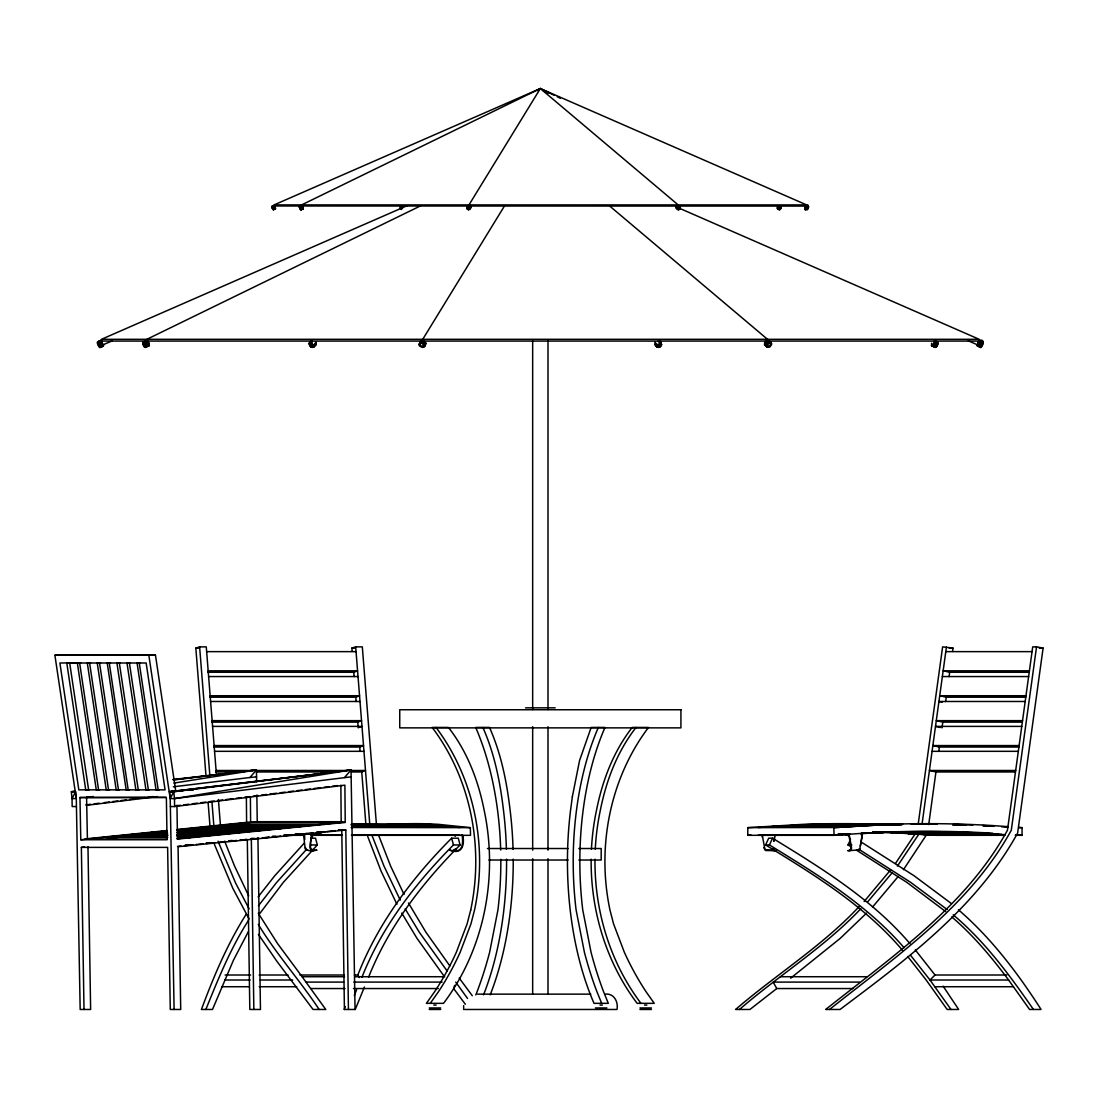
<?xml version="1.0" encoding="UTF-8"?>
<svg xmlns="http://www.w3.org/2000/svg" width="1098" height="1098" viewBox="0 0 1098 1098"><rect width="100%" height="100%" fill="white"/><g stroke="black" fill="none" stroke-linecap="round" stroke-linejoin="round"><path stroke-width="1.5" d="M863.303 833.245L834.082 835.331L747.765 835.317L747.807 827.645L802.803 824.351A1464.705 1268.478 90 0 1 881.035 824.351L897.286 825.12M313.685 850.181L310.734 848.699C309.842 842.001 310.61 832.545 318.571 834.041M315.538 341.766L316.183 343.18L313.603 347.119L310.954 347.119L309.169 343.262L311.681 340.737L309.114 344.676L310.871 343.18L310.926 341.766L309.169 343.262L311.681 340.737M316.183 343.18L316.128 344.594L313.603 347.119L316.128 344.594L314.426 344.676M400.207 207.193L400.578 208.908L401.648 208.002L401.744 205.669L400.207 207.193L401.278 206.287L400.578 208.908M402.637 206.081L400.784 208.057L401.086 207.124M320.932 832.257L320.781 835.317L305.601 833.451M807.936 208.908C810.118 197.777 799.811 214.577 808.169 208.057C799.522 202.622 811.944 213.012 805.369 208.222M807.03 209.54C801.032 210.83 812.781 207.522 806.165 205.669L808.718 206.575L806.508 205.436L808.361 208.057M807.346 208.977L808.306 206.987M808.238 206.575L805.74 206.287L808.348 207.522L806.248 206.081L274.5 205.985M977.7 344.058L977.769 344.95L968.354 340.819M980.638 346.09C980.734 350.591 986.869 338.376 979.649 340.353L977.096 345.623L980.747 347.49L977.096 345.623L980.638 346.09L983.053 341.849L979.087 340.737L982.504 342.219L978.387 341.766L981.79 343.262L977.7 343.18L981.104 344.676L977.234 344.594C982.381 352.417 984.467 336.51 981.036 346.199M918.299 823.445L942.619 646.873L953.009 648.081L952.542 651.43M922.114 823.596L946.449 646.873M928.702 824.584L935.949 771.963L1015.444 771.963M938.79 751.361L939.38 747.038L1018.875 747.038M942.015 727.878L942.811 722.127L1022.307 722.127M945.653 701.512L946.243 697.203L1025.738 697.203M949.084 676.601L949.674 672.278L1029.169 672.278M1036.539 646.873L1032.71 646.873L1007.456 830.239C965.403 906.646 892.221 956.509 825.696 1009.474L840.025 1009.474C906.838 959.336 976.41 907.758 1017.626 833.066L1043.1 648.081L1036.539 646.873L1011.299 830.239C969.232 906.646 896.064 956.509 829.525 1009.474M773.692 841.15L774.2 837.939M774.076 841.164L775.161 835.221M860.338 845.954L861.875 836.374L861.203 833.904M419.052 344.676L420.218 341.766L422.62 340.353L424.144 340.737L425.9 343.18L424.734 346.09L422.332 347.49L419.601 346.09L419.052 344.676L420.218 341.766L419.971 343.18M423.718 345.554L422.771 343.139L420.918 343.139L420.163 344.676L421.261 346.199L423.114 346.199L423.526 343.784M424.734 346.09L425.338 341.766L424.432 343.262L424.981 344.676L425.9 343.18M466.801 208.057L468.97 205.436L470.946 207.151L468.791 209.759L467.144 208.908L467.501 206.287L467.364 207.151M468.036 207.151L468.132 208.977L470.795 208.002L468.791 209.759L470.068 206.616L469.628 208.593M145.471 346.199C144.565 339.076 141.944 347.476 145.595 345.554M142.781 342.219L142.905 344.676L144.565 347.119L149.163 345.623L149.026 343.18L147.365 340.737L142.781 342.219L146.459 340.353L144.305 342.219L143.399 341.849M146.103 347.119L145.965 344.676L144.305 342.219L147.365 340.737L145.252 343.262L148.312 341.766L145.965 344.676L149.026 343.18L146.281 346.09L149.342 344.594L145.471 347.49L149.163 345.623L144.565 347.119L148.532 346.007M299.274 207.193C301.168 202.197 306.479 210.198 300.468 209.54L299.274 207.193C302.705 203.157 304.613 210.487 300.083 208.593C298.162 206.3 304.544 205.628 300.001 206.987M301.319 207.151L301.236 205.669M301.401 209.54L303.364 208.002L300.468 209.54C302.472 210.212 301.14 206.424 299.768 206.342M777.768 207.151L777.96 208.222L778.976 206.218M777.713 208.867L779.347 205.669L781.323 207.193L779.566 209.759L777.343 208.634L777.411 207.151L779.086 208.908C780.047 211.063 774.845 206.987 780.115 209.54L777.233 208.002L779.196 209.54M780.156 208.977L780.253 207.124M931.639 343.18L931.516 345.623L936.1 347.119L937.761 344.676L937.267 341.849M937.198 344.676L937.267 343.139M401.292 209.54L401.648 208.002L402.362 208.634M469.271 208.222L470.068 206.616L469.519 207.522L467.94 207.124L468.97 205.436L470.246 208.908L470.617 206.287L470.054 207.193L469.889 205.669L467.542 206.575L468.091 205.669L468.407 206.342M762.506 835.235L762.355 837.211M762.204 834.851L764.949 849.523L776.451 850.717L765.512 850.525L763.728 847.587M454.668 985.318L453.639 988.543L465.374 1004.299M421.234 342.302L420.918 343.139L421.824 342.905M345.28 1006.55L344.196 1009.474L355.244 1009.474L364.426 987.02M655.328 341.766L654.779 343.18L655.931 346.09L656.906 347.119L659.871 347.119L661.614 344.676L659.486 340.737M205.848 1009.474C218.2 978.922 230.649 948.123 248.546 920.302M475.805 994.898L476.944 992.084A276.312 138.156 90 0 0 489.626 952.295L497.929 909.968A204.063 102.032 90 0 0 500.825 859.295M354.311 995.447L356.603 989.833M248.395 931.543L233.449 960.228L212.49 1009.474L201.428 1009.474C213.63 976.602 227.368 943.978 246.185 914.277M359.279 977.508L357.824 975.01C378.192 922.842 412.34 877.618 451.649 838.186L458.291 838.186L460.089 844.952C422.112 883.231 388.541 926.698 368.612 977.179M361.969 977.179C381.912 926.698 415.483 883.231 453.447 844.952L460.089 844.952M902.501 950.25C864.853 905.85 814.689 875.037 765.58 844.952L768.71 838.186L772.539 838.186C821.798 868.367 872.1 899.303 910.022 943.69M765.58 844.952L769.41 844.952L772.539 838.186M850.854 846.709L848.013 844.952L850.511 839.545M676.972 206.616L676.752 207.687L678.578 209.128L679.786 207.522L678.427 206.218L676.972 206.616L679.497 207.124L677.96 206.081L679.786 207.522L678.427 206.218L678.742 207.151M677.192 208.057L676.162 208.002L677.686 209.54L677.59 207.193L679.168 206.342L680.376 207.193L680.019 208.908L678.44 209.759L676.162 208.002L676.519 206.287L678.097 205.436L679.923 206.575L678.097 205.436L679.168 206.342L677.246 205.669L678.317 206.575L676.519 206.287L677.59 207.193L676.121 207.151C679.525 209.32 676.052 208.881 678.495 207.124L677.425 206.218L679.031 206.987M765.484 343.18L766.637 341.643M767.653 343.784L767.282 345.554L768.531 346.433L770.563 344.676L770.055 343.139L768.394 343.139L767.282 345.554M977.989 343.18L979.21 341.409L982.779 343.139L979.21 341.409M87.977 846.709L90.626 1009.474L80.168 1009.474L76.297 798.589L72.043 798.589L71.343 791.727L75.597 791.727L72.043 798.589L72.166 806.55L76.421 806.55M174.102 1009.474L170.217 798.589L173.786 791.727L351.031 769.973L355.052 1009.474M926.877 834.219L903.434 869.712M859.775 848.699L857.716 850.181M915.457 833.492L895.501 863.385M919.3 833.492L897.437 866.061M468.242 207.687L467.679 208.593L468.695 208.071M468.421 208.634L467.144 208.908L467.693 208.002L467.858 209.54L469.34 208.867M469.724 208.057L470.273 207.151M468.983 204.914L540.34 88.526L806.605 204.914L274.061 204.914L540.34 88.526L554.202 95.279M422.744 339.309L504.696 205.601M103.047 344.703L102.965 344.058C102.938 347.105 99.945 339.241 102.251 342.302M272.194 207.124L274.829 206.616M258.744 914.909L283.366 882.339L317.322 844.952L315.524 838.186L310.542 838.186M456.123 848.699L453.158 850.181M304.626 834L303.789 836.319L305.162 848.878L309.018 850.717L317.006 850.181L312.381 850.717M430.251 1003.339L438.212 992.084A276.312 239.295 90 0 0 460.158 952.295L470.96 923.843L474.556 909.968A204.063 176.723 -90 0 0 436.016 727.439M636.044 727.439C617.213 751.567 606.165 780.733 600.277 810.544A215.565 186.687 90 0 0 595.267 849.372M312.381 341.656L311.873 343.18L313.026 344.703L314.687 344.703L315.195 343.18A1.921 1.523 49.8 0 1 313.904 344.95M258.167 896.86L274.774 875.737L304.283 843.099M258.455 905.726L276.737 882.339L306.095 849.852M400.784 208.057L401.868 206.616M890.519 869.987L864.14 901.513M892.303 872.608L867.969 901.513M898.288 876.396L872.498 907.126M173.347 786.799L249.96 777.508L256.424 769.973L172.866 779.525M344.566 777.508L351.031 769.973L169.531 791.727L170.217 798.589L174.472 798.589L351.182 776.835M932.024 344.058C932.531 346.543 935.537 342.219 933.822 341.409M936.155 346.199L936.745 345.554L933.094 344.703M274.02 206.287L272.235 208.057L272.647 208.908L274.418 205.669L271.879 206.575L273.086 209.54L275.488 208.867L275.09 207.151M301.511 208.908L303.172 207.151L301.319 208.057L302.732 206.287L300.879 207.193L302.17 205.669L300.317 206.575L301.621 205.436L299.383 206.575L301.127 206.287M859.418 906.262C822.635 945.845 776.286 974.393 735.591 1009.474L749.92 1009.474L776.766 988.543L852.871 988.543M860.901 908.636C824.639 947.149 779.223 975.051 739.434 1009.474M866.514 913.165L840.231 938.365L790.629 978.208M1006.797 975.01L935.043 975.01L929.992 980.006L951.005 1009.474M272.235 208.057L274.308 207.151L274.72 208.002L273.086 209.54L275.488 208.867L273.416 209.759L275.145 208.634L274.308 206.616M537.732 90.722L540.34 88.526L678.166 204.914M274.486 207.151L272.675 208.593L274.747 207.687M806.646 205.669L808.636 207.193L806.248 206.081L808.101 207.124L805.507 207.151M272.235 207.522L274.253 206.218M146.459 341.656L148.45 343.18M456.054 849.921L453.2 850.717M301.607 204.914L540.34 88.526M299.699 207.522L301.552 206.616L299.768 207.124M302.554 206.616L300.344 207.124L302.197 206.218L300.44 208.977L302.636 208.222M146.844 339.309L420.452 205.916M272.647 208.908L274.72 208.002M273.484 208.908L275.557 208.002M407.111 205.71L101.455 339.309L979.21 339.309L679.84 208.442M100.44 341.231L98.161 342.219C96.24 341.766 98.587 346.831 99.918 347.49L103.336 346.007L103.445 344.594M101.167 345.582L112.325 340.819M932.147 346.007L933.986 344.594L934.837 340.737L937.898 342.219L935.016 341.766L938.076 343.262L934.714 343.18L937.761 344.676L933.986 344.594L937.047 346.09L933.053 345.623L936.1 347.119L931.516 345.623L935.194 347.49L932.408 345.431M207.797 672.278L353.803 672.278L357.564 670.809L208.167 670.809M209.773 697.203L355.793 697.203L359.554 695.734L210.143 695.734M211.763 722.127L357.77 722.127L361.53 720.645L212.12 720.645M359.485 727.384L361.983 726.396L212.587 726.396M213.739 747.038L359.746 747.038L363.52 745.569L214.11 745.569M351.538 771.963L361.736 771.963L365.497 770.48L350.221 770.48M205.957 775.366L195.828 648.081L199.616 646.873L206.259 646.873L216.361 773.898M352.142 651.43L351.882 648.081L355.67 646.873L362.313 646.873L376.477 825.133M400.674 206.575L401.429 206.342M274.418 205.669L272.016 206.342L274.088 205.436L271.879 206.575L274.555 206.218L272.277 206.987L272.757 207.522M101.579 340.737L97.612 341.849L101.03 340.353L102.292 341.766M300.083 208.593L302.293 208.071M849.728 850.717L851.293 849.921L851.526 847.587L849.427 835.866L847.025 834.041M849.701 850.181L851.225 848.699L849.07 836.058L845.076 834.041M174.472 798.589L351.031 769.973L169.531 791.727L173.786 791.727L174.472 798.589L174.609 806.55L170.355 806.55M173.937 783.08L256.424 769.973L256.644 781.817M101.208 345.925L103.583 345.623L99.918 347.49L103.336 346.007L100.165 347.119L100.028 346.09M175.419 805.918L180.484 805.287M183.86 804.861L188.925 804.23M192.301 803.805L197.366 803.16M200.742 802.748L205.806 802.103M209.183 801.677L214.247 801.046M217.624 800.62L222.688 799.989M226.064 799.564L232.817 798.726M236.194 798.301L241.258 797.656M244.634 797.244L249.699 796.599M253.075 796.174L258.14 795.542M261.516 795.117L266.581 794.485M269.957 794.06L276.71 793.209M280.086 792.797L285.151 792.152M288.527 791.727L293.591 791.095M296.968 790.67L302.032 790.038M305.409 789.613L310.473 788.982M313.85 788.556L320.602 787.705M323.979 787.28L329.043 786.648M332.419 786.223L337.484 785.592M174.609 806.55L344.896 785.166L345.225 822.375L177.492 839.078L176.943 805.177M85.685 804.889L90.763 804.271M94.14 803.86L99.204 803.228M104.283 802.611L109.347 801.979M112.737 801.567L117.802 800.95M121.178 800.538L126.256 799.907M129.633 799.495L134.711 798.877M138.087 798.452L144.854 797.628M148.23 797.217L153.295 796.585M86.55 805.314L157.453 796.585M173.621 779.937L256.424 769.973L173.223 779.758M86.509 797.34L93.316 796.517M143.632 346.09L147.626 345.623M315.208 834.041L311.352 835.866L309.979 847.587L310.789 849.921L313.644 850.717M274.857 206.287L272.359 206.575L272.784 207.193M86.962 838.735L166.786 830.555M176.97 829.498L246.597 822.375L345.225 822.375M166.073 797.326L79.962 797.519L80.785 839.75L167.308 830.898M176.792 829.923L257.234 821.702L342.686 821.702M249.96 777.508L256.575 776.835M84.011 1009.474L81.362 847.381L84.67 847.052M240.078 840.148L246.707 839.49M251.675 838.996L254.997 838.666L251.634 838.378M262.683 837.898L269.312 837.239M272.62 836.909L275.941 836.58L272.565 836.292M176.915 838.748L341.19 822.375L340.86 785.166M177.505 846.393L181.005 846.036M184.395 845.707L192.85 844.856M196.24 844.527L203.171 843.827M206.397 843.511L214.851 842.66M218.241 842.331L225.763 841.576M228.398 841.315L236.852 840.464M240.242 840.135L247.009 839.462M250.399 839.119L258.853 838.282M262.244 837.939L269.01 837.266M272.386 836.923L280.855 836.086M283.627 835.811L291.903 834.974M294.388 834.727L302.856 833.89M306.218 833.547L313.012 832.874M316.389 832.545L324.857 831.694M327.108 831.474L335.261 830.664M338.39 830.349L341.78 830.006L344.415 1009.474M348.437 1009.474L345.801 830.006L178.068 846.709L180.717 1009.474L170.272 1009.474L167.623 847.381L81.362 847.381M179.001 838.337L197.613 836.69L177.176 836.69M201.538 836.1L218.557 834.604L177.423 834.604M267.775 829.512L281.39 828.331L192.356 828.331M222.702 833.986L239.501 832.517L176.915 832.517M298.972 826.533L302.321 826.245L212.751 826.245M183.188 790.574L169.531 791.727L183.064 790.601M190.023 790.011L193.44 789.723M189.844 790.038L193.234 789.75M758.279 827.508L806.646 824.653A1464.444 1268.245 90 0 1 884.864 824.653A1462.193 1266.296 -90 0 1 901.28 824.186M849.797 834.247L836.896 835.18L758.224 835.18M747.765 835.317L751.018 835.084M384.918 825.078L392.645 824.584L351.868 824.584M845.117 834.576L850.126 834.26M774.872 826.355L873.143 825.394M854.875 826.272L866.487 825.641M861.903 833.574L866.885 833.3L861.752 833.3M871.99 825.271L836.607 827.521L747.807 827.645M875.243 825.12L894.609 825.106M861.106 833.464L889.16 832.01A1454.836 1259.928 -90 0 1 992.853 833.231M791.466 825.504L883.121 825.037L879.8 825.147M899.729 824.433L808.073 824.914L901.691 825.078M883.478 832.696L861.655 833.162M900.086 832.092L873.116 832.572M75.597 791.727L76.297 798.589L54.9 655.231L155.449 655.039L175.831 791.644M54.9 655.231L155.449 655.039M70.107 662.904L59.896 663L78.823 789.846L165.084 789.846L146.158 663L69.682 663L88.609 789.846M80.662 662.904L77.354 663L96.281 789.846L99.589 789.75M90.612 662.904L87.305 663L106.232 789.846L109.539 789.75M100.563 662.904L97.255 663L116.196 789.846L119.504 789.75M110.527 662.904L107.22 663L126.146 789.846L129.454 789.75M120.245 662.904L116.937 663L135.864 789.846L139.172 789.75M130.319 662.904L127.011 663L145.938 789.846L149.246 789.75M140.393 662.904L137.085 663L156.012 789.846L159.32 789.75M89.034 789.75L85.726 789.846L66.8 663L76.627 663M394.594 824.461L402.28 824.269M824.667 824.378L902.693 824.159M903.407 832.037L916.679 831.817M404.215 824.227L411.874 824.145M102.183 341.08L145.814 341.08M147.503 341.08L421.412 341.08M422.936 341.08L767.145 341.08M768.847 341.08L978.496 341.08M195.828 648.081L199.15 648.081M351.882 648.081L355.203 648.081M949.166 648.081L953.009 648.081M1039.271 648.081L1043.1 648.081M206.644 651.636L356.04 651.636M945.79 651.636L1032.051 651.636M1029.416 670.809L943.155 670.809L949.674 672.278M208.62 676.56L358.03 676.56M942.359 676.56L1028.62 676.56M1025.985 695.734L939.723 695.734L946.243 697.203M210.596 701.485L360.007 701.485M1025.189 701.485L938.927 701.485L942.194 702.212M525.517 707.839L555.163 707.839M1022.554 720.645L936.292 720.645L942.811 722.127M1021.758 726.396L935.496 726.396L940.382 727.507M1019.122 745.569L932.861 745.569L939.38 747.038M214.563 751.32L363.973 751.32M932.065 751.32L1018.326 751.32M216.086 770.48L251.744 770.48M256.836 770.48L345.115 770.48M1015.691 770.48L929.43 770.48L935.949 771.963M215.716 771.963L241.189 771.963M256.465 771.963L336.262 771.963M79.962 797.519L166.223 797.519L166.388 798.589L167.047 839.75L80.785 839.75M233.16 824.159L323.265 824.159M351.538 824.227L421.508 824.378M351.319 824.269L431.089 824.914L351.236 824.914M317.24 824.763L227.286 824.763L230.704 825.051M351.456 825.023L440.682 825.504L352.334 825.504M952.79 825.078L966.418 825.078L953.023 824.584M352.554 825.641L450.276 826.355L351.731 826.355M983.273 825.902L993.319 826.272M771.551 826.547L853.215 826.355M351.95 826.547L452.184 826.547M206.877 826.849L296.295 826.849M351.127 827.508L470.315 827.659L470.534 835.331L351.415 835.317M1018.67 827.645L1022.032 827.645L1022.087 835.304L1015.307 835.304M275.351 828.935L186.482 828.935L193.234 829.512M338.362 830.006L345.801 830.006M177.053 830.417L260.446 830.417M177.972 831.021L254.42 831.021M317.048 831.79L323.841 831.79M878.963 831.804L933.286 831.886M872.622 832.037L949.88 832.119M872.718 832.092L966.487 832.737M151.551 832.517L166.772 832.517M167.623 833.108L145.677 833.108L155.875 834M177.752 833.108L233.476 833.108M313.946 834.013L319.065 834.013M838.199 834.013L848.452 834.013M295.197 834.219L305.436 834.219M312.257 834.219L319.34 834.219M838.199 834.219L848.452 834.219M294.991 834.453L305.23 834.453M312.052 834.453L318.873 834.453M922.993 834.453L1001.65 834.453M131.142 834.604L167.143 834.604M168.049 835.194L125.268 835.194L135.411 836.086M176.6 835.194L212.532 835.194M284.121 835.166L304.599 835.166L304.75 839.558M311.42 835.166L342.356 835.18M352.362 835.166L460.062 835.18M1004.78 835.166L932.957 835.18L895.817 832.847M283.709 835.317L304.132 835.317M310.94 835.317L341.574 835.304M1003.462 835.304L935.77 835.317L906.55 833.231M272.51 836.58L275.941 836.58M110.747 836.69L166.951 836.69M167.788 837.294L104.873 837.294L116.621 838.323M177.986 837.294L191.587 837.294M251.593 838.666L254.997 838.666M84.848 839.078L166.896 839.078M228.988 840.752L234.052 840.752L230.649 840.45M206.259 842.839L213.108 842.839M185.37 844.925L192.164 844.925M310.679 844.952L317.322 844.952M848.013 844.952L851.842 844.952M487.43 848.521L568.091 848.521M578.838 848.521L601.182 848.521L601.182 860.022L578.838 860.022M850.991 850.181L847.78 850.717L859.542 849.921L862.246 836.319L861.299 833.382M488.885 860.022L568.091 860.022M225.104 975.01L250.632 975.01M259.128 975.01L288.06 975.01M299.974 975.01L344.209 975.01M354.421 975.01L357.824 975.01M258.263 913.207L277.657 943.704L302.101 976.726L344.539 976.726M354.723 976.726L444.717 976.726M780.458 976.726L866.72 976.726M224.61 980.006L250.138 980.006M260.35 980.006L292.672 980.006M958.417 909.762C991.274 938.117 1017.764 973.075 1041.069 1009.474L1029.595 1009.474L1008.595 980.006L929.992 980.006L910.516 955.233M306.301 982.092L343.647 982.092M353.831 982.092L442.123 982.092M859.446 982.092L773.184 982.092L776.766 988.543M221.782 986.731L248.999 986.731M259.21 986.731L296.652 986.731M934.906 986.731L1013.495 986.731M311.022 988.543L344.978 988.543M353.46 988.543L438.363 988.543M477.479 994.143L590.779 994.143M433.792 1005.082L436.153 1005.082M599.988 1005.082L602.349 1005.082M644.526 1005.082L646.887 1005.082M429.236 1007.95L440.71 1007.95M595.432 1007.95L606.906 1007.95M639.969 1007.95L651.443 1007.95M429.236 1009.474L440.71 1009.474M639.969 1009.474L651.443 1009.474M841.274 824.131L854.642 824.227M857.963 824.269L871.304 824.461M807.812 207.193L805.328 207.151L807.401 208.593L805.273 208.071M807.387 208.057L805.04 208.002L807.442 209.128L805.575 208.071M779.278 207.151L781.323 207.193L779.47 206.287L780.829 206.342M879.525 832.421L981.626 833.3L891.151 832.86M880.678 832.01L892.592 832.696M1008.389 826.67L993.031 825.586A1462.495 1266.557 -90 0 0 888.804 824.351L833.794 827.659L834.082 835.331M1018.628 827.398L1022.032 827.645M1005.15 834.7L988.996 833.533A1454.521 1259.653 -90 0 0 885.345 832.311M1015.581 834.851L1022.087 835.304M993.992 826.231L989.188 825.888A1462.193 1266.296 -90 0 0 982.696 825.518M1001.609 826.78L1008.376 827.274M312.381 833.904L318.557 834.576M605.41 994.143C614.098 993.141 618.435 1001.98 617.007 1009.474L463.658 1009.474L463.658 1005.644M778.262 208.634L780.692 208.908L778.839 208.002L781.131 208.057L778.921 207.151L780.898 207.522M470.315 827.659L438.569 824.351A1462.495 731.254 -90 0 0 383.394 825.106M459.842 827.521L431.926 824.653A1462.193 731.09 -90 0 0 380.1 825.12M313.808 833.945L318.983 834.604M807.112 208.908L804.958 208.634L807.51 209.54M778.647 207.687L780.774 208.057M774.529 850.181L772.978 848.699M774.502 850.717L772.923 849.921M657.935 341.409L659.445 342.302L659.253 344.058L656.645 344.703L655.89 343.18L656.041 344.058M302.87 208.867L301.758 208.002M543.469 91.052L548.149 93.11M979.553 342.796L981.832 343.784M977.893 345.623L981.296 347.119M306.507 849.523L307.591 850.017M557.276 96.775L560.364 98.285M860.654 841.699L914.044 875.737L951.046 903.297M858.938 849.33L910.654 882.339L947.176 909.528M856.536 850.209L906.811 882.339L945.749 911.642M769.41 844.952C817.543 874.502 866.789 904.574 904.107 947.739M808.348 207.522L806.248 206.081M98.395 343.139L99.493 346.433M679.305 206.287L680.376 207.193L678.852 205.669L679.346 207.151M680.019 208.908L678.948 208.002L679.291 209.54M609.527 205.902L767.516 339.309M423.691 341.656L424.789 343.18M402.554 208.071L401.854 207.151M953.201 914.812C985.112 941.59 1009.844 975.463 1033.424 1009.474M951.788 916.94C973.363 935.386 991.686 957.278 1008.595 980.006M771.51 343.262L767.735 340.353L765.141 341.766L764.537 344.594L767.063 347.119L769.725 347.119L771.565 344.676L771.51 343.262L768.984 340.737L769.739 341.766M660.406 342.219L661.38 343.262L660.461 341.766M144.524 346.199L143.481 344.676A1.921 0.878 64 0 1 143.797 342.905M915.279 949.894L935.043 975.01M907.73 956.482L926.163 980.006L947.176 1009.474L958.65 1009.474L943.141 986.169M459.197 978.057L472.277 995.721M455.711 982.092L467.542 998.466M302.101 976.726L325.777 1009.474L313.081 1009.474L276.82 961.217L258.414 934.384M447.353 971.305L419.312 932.257L405.162 908.828M444.21 976.355L416.993 938.365L401.758 913.069M449.837 965.883L425.955 932.257L408.456 902.968M319.147 1009.474C299.919 980.377 276.435 954.299 258.305 924.434M462.244 834.851L462.944 835.866C464.825 846.627 460.968 854.711 449.837 850.181C461.64 853.393 463.411 846.544 462.299 836.058L461.75 835.235M249.109 908.828L235.617 883.08L218.049 841.233M249.122 918.999L232.845 888.378L214.398 844.293M144.95 343.784L145.403 344.676M404.037 894.417L390.614 866.061L378.604 835.249M400.262 900.099L383.971 866.061L371.961 835.249M396.913 904.244L381.061 871.085L367.734 836.539M248.711 895.844L234.56 866.061L224.678 841.233M601.69 1003.339L597.079 992.084A276.312 138.156 -90 0 1 584.411 952.295L576.107 909.968A204.063 102.032 -90 0 1 598.355 727.439M482.873 727.439C494.553 753.695 500.18 782.133 503.515 810.544A215.565 107.782 90 0 1 506.411 849.372M97.983 343.784L98.271 344.676M305.477 847.546L305.807 848.699M454.86 835.221L455.19 836.374M451.649 838.186L453.447 844.952M934.384 346.09L934.576 347.119M655.684 344.676L655.931 346.09M148.834 655.231L170.217 798.589M139.254 663L158.181 789.846M129.413 663L148.354 789.846M119.339 663L138.266 789.846M109.265 663L128.192 789.846M99.547 663L118.474 789.846M89.597 663L108.524 789.846M79.632 663L98.573 789.846M86.577 797.326L87.401 839.078M355.67 646.873L369.834 825.106M353.803 672.278L354.146 676.601M355.793 697.203L356.136 701.512M357.77 722.127L358.223 727.878M359.746 747.038L360.089 751.361M361.736 771.963L365.909 824.584M218.392 799.509L220.437 825.106M199.616 646.873L209.883 775.902M211.9 801.375L213.932 826.835M208.112 802.514L210.006 826.272M257.934 837.843L260.459 1009.474L249.809 1009.474L247.325 840.258M256.85 795.117L257.234 821.702M251.332 838.556L253.844 1009.474M250.399 797.011L250.619 822.375M246.377 797.011L246.597 822.375M547.998 340.998L547.998 709.569M547.998 726.711L547.998 850.14M547.998 858.718L547.998 994.143M532.667 340.998L532.667 709.569M532.667 726.711L532.667 850.14M532.667 858.718L532.667 994.143M506.576 859.171A215.565 107.782 90 0 1 483.559 994.815M513.054 849.372A215.565 107.782 90 0 0 510.158 810.557C506.823 782.133 501.196 753.695 489.502 727.439L475.681 727.439A204.063 102.032 90 0 1 500.674 850.03M513.219 859.171A215.565 107.782 90 0 1 490.202 994.815M591.149 859.171A215.565 186.687 90 0 0 637.142 1003.352L654.257 1003.339L646.297 992.084A276.298 239.282 90 0 1 624.35 952.295L613.549 923.843L609.953 909.968A204.063 176.723 -90 0 1 648.493 727.439L632.215 727.439C613.384 751.567 602.335 780.733 596.447 810.544A215.565 186.687 90 0 0 591.438 849.372M640.971 1003.352A215.565 186.687 90 0 1 594.979 859.171M953.421 824.337A1462.193 1266.296 -90 0 1 972.952 825.037M911.052 824.035A1462.193 1266.296 -90 0 1 937.129 824.035M879.649 832.147A1456.772 1261.602 -90 0 1 884.508 832.311M310.144 343.784L310.103 344.676L310.144 343.784M979.883 340.737L979.759 341.766L983.163 343.262L979.649 340.353L983.3 342.219L979.883 340.737M572.346 796.75L570.521 810.544A215.565 107.782 90 0 0 594.018 1003.352L608.319 1003.339L603.722 992.084A276.312 138.156 -90 0 1 591.053 952.295L582.75 909.968A204.063 102.032 -90 0 1 604.998 727.439L591.163 727.439L579.566 760.502L572.346 796.75M312.724 345.623L312.367 347.49L314.124 346.007L310.871 343.18L309.76 346.09L311.53 344.594L310.954 347.119L312.724 345.623M470.726 909.968L467.13 923.843L456.329 952.295A276.312 239.295 -90 0 1 434.383 992.084L426.408 1003.339L443.523 1003.339A215.565 186.687 -90 0 0 484.218 810.557C478.357 780.733 467.295 751.567 448.464 727.439L432.173 727.439A204.063 176.723 -90 0 1 470.726 909.968M660.708 343.18L658.951 345.623L655.986 345.623L655.026 344.594L656.906 347.119L655.986 345.623L658.347 347.49L657.428 346.007L659.871 347.119L658.951 345.623L661.065 346.09L660.145 344.594L661.614 344.676L660.708 343.18M766.912 343.262L766.253 344.676L767.063 347.119L764.537 344.594L766.253 344.676L764.483 343.18L770.755 342.219L767.735 340.353L769.506 341.849L766.335 340.737L768.092 342.219L765.141 341.766L766.912 343.262M421.179 340.737L420.273 342.219L423.238 342.219L424.432 343.262L424.144 340.737L423.238 342.219L422.62 340.353L421.714 341.849L421.179 340.737M424.679 345.623L423.773 347.119L425.653 344.594L424.679 345.623M101.03 340.353L97.502 343.262L100.92 341.766L100.783 340.737L97.379 342.219L101.03 340.353M101.387 343.18L98.655 346.09L102.073 344.594L102.787 345.623L99.369 347.119L102.073 344.594L100.92 341.766L97.969 344.676L101.387 343.18M303.254 208.634L301.017 209.759L303.254 208.634M302.87 208.071L300.783 209.128L302.87 208.071M678.221 208.634L677.37 208.867L678.44 209.759L678.221 208.634M74.719 791.315L71.343 791.727L74.733 791.329M680.925 709.747L399.741 709.747L399.741 727.864L680.925 727.864L680.925 709.747M986.608 833.56L907.964 833.574L998.329 834.219L986.608 833.56M99.259 344.676L98.834 343.784L99.259 344.676"/></g></svg>
